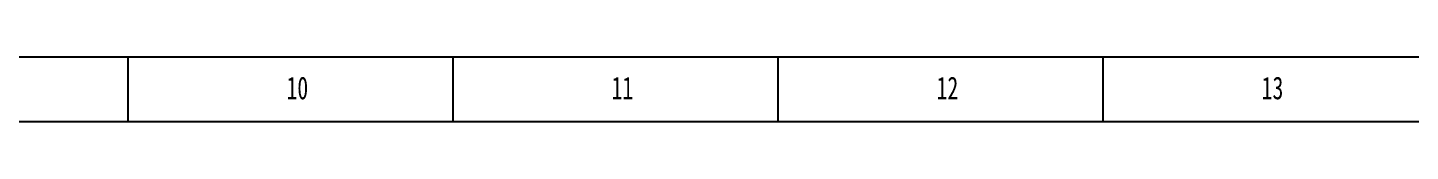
# Model space of a CAD drawing. Header units: millimetres. Extents: x 0 to 841, y 0 to 594.
# Drawn here: x 462.6 to 675.3, y 584 to 594 of the extents above; entities that cross this region are included whole.
import ezdxf

# ---------------------------------------------------------------- set-up
doc = ezdxf.new("R2010")
doc.units = ezdxf.units.MM
doc.layers.add('10', color=7, linetype='Continuous')
doc.layers.add('5', color=7, linetype='Continuous')
doc.styles.add('SLDTEXTSTYLE4', font='TXT', dxfattribs={"width": 0.7})

msp = doc.modelspace()

# ---------------------------------------------------------------- linework, layer by layer
at = {"layer": '5', "color": 7}
msp.add_line((841, 594), (0, 594), dxfattribs=at)
at = {"layer": '5'}
for p, q in [((478, 594), (478, 584)), ((528, 594), (528, 584)), ((578, 594), (578, 584)), ((628, 594), (628, 584))]:
    msp.add_line(p, q, dxfattribs=at)
at = {"layer": '5', "color": 7, "lineweight": 25}
msp.add_line((831, 584), (25, 584), dxfattribs=at)

# ---------------------------------------------------------------- texts
at = {"layer": '10', "char_height": 3.5, "attachment_point": 2, "style": 'SLDTEXTSTYLE4'}
for s, insert in [('10', (504.0889, 590.9927)), ('11', (554.0889, 590.9927)), ('12', (604.0889, 590.9927)), ('13', (654.0889, 590.9927))]:
    msp.add_mtext(s, dxfattribs=dict(at, insert=insert))

doc.saveas('drawing.dxf')
